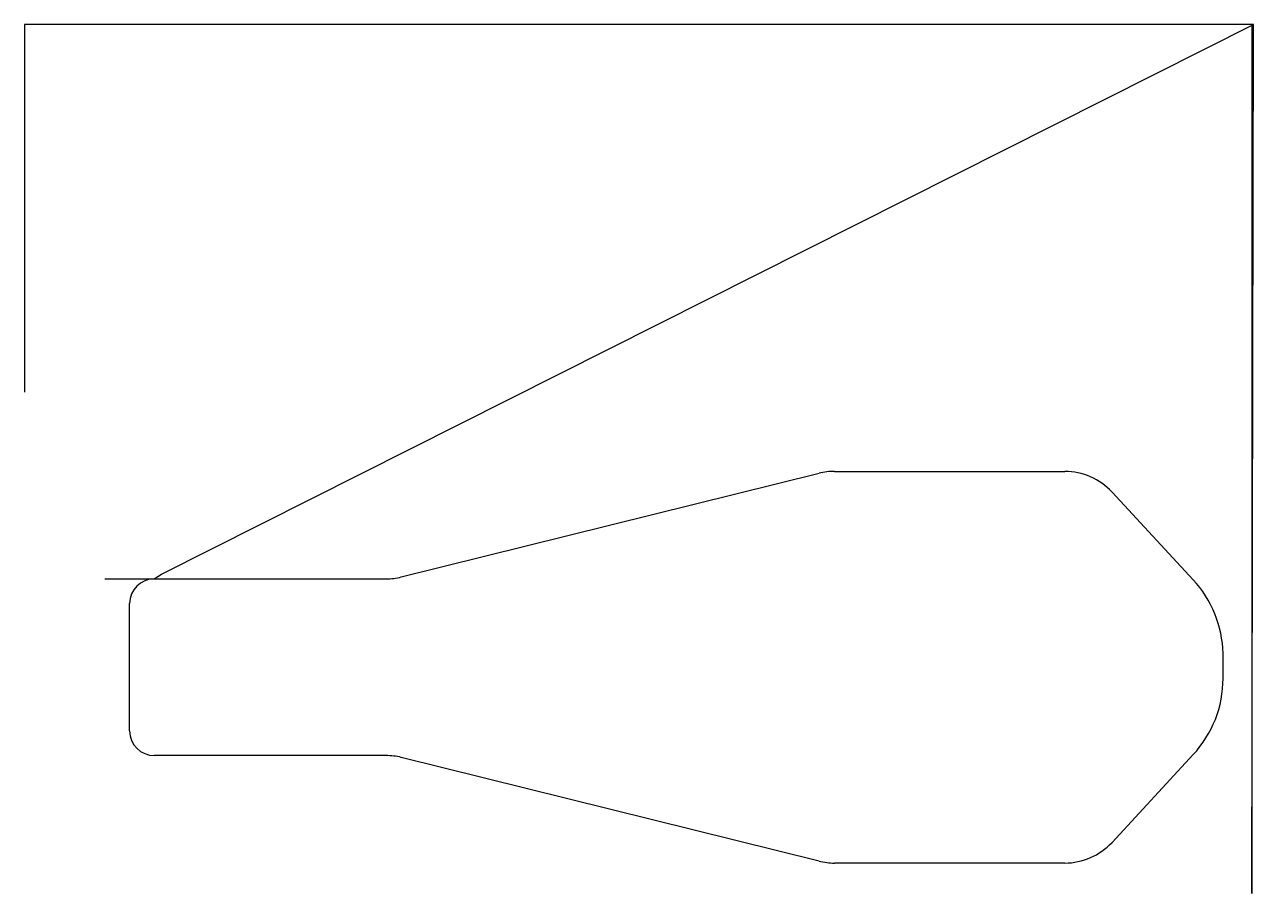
# Model space of a CAD drawing. Header units: metres. Extents: x 1015 to 1787, y 0 to 546.
import ezdxf

# ---------------------------------------------------------------- set-up
doc = ezdxf.new("R2010")
doc.units = ezdxf.units.M

msp = doc.modelspace()

# ---------------------------------------------------------------- linework, layer by layer
at = {"layer": 'TOOL_0'}
for p, q in [((1786.269, 545.667), (1015.181, 545.667)), ((1015.181, 545.667), (1015.181, 315.903)), ((1101.272, 200.573), (1787.269, 545.667)), ((1787.269, 545.667), (1786.269, 545.667)), ((1786.269, 545.667), (1786.269, 0)), ((1786.269, 0), (1787.269, 545.667)), ((1787.269, 545.667), (1786.269, 545.667)), ((1015.181, 315.903), (1015.181, 314.903)), ((1251.828, 198.744), (1514.338, 263.889)), ((1524.093, 265.081), (1668.702, 265.081)), ((1698.418, 252.098), (1749.431, 197.009)), ((1065.705, 197.581), (1096.703, 197.581)), ((1096.703, 197.581), (1242.314, 197.581)), ((1096.704, 197.581), (1101.272, 200.573)), ((1081.204, 102.081), (1081.204, 182.081)), ((1242.315, 86.581), (1096.704, 86.581)), ((1514.338, 20.273), (1251.829, 85.418)), ((1749.431, 87.153), (1698.418, 32.064)), ((1668.702, 19.081), (1524.093, 19.081))]:
    msp.add_line(p, q, dxfattribs=at)
for centre, radius, start, end in [((1524.093, 224.581), 40.5, 90, 103.937426), ((1668.679, 224.529), 40.552, 42.831499, 89.967503), ((1096.704, 182.081), 15.5, 90, 180), ((1242.314, 237.081), 39.5, 270, 283.937386), ((1697.634, 149.08), 70.57, 1.359251, 42.778824), ((1095.656, 142.081), 672.584, 359.401376, 0.738852), ((1697.703, 135.054), 70.5, 317.199793, 0), ((1096.704, 102.081), 15.5, 180, 270), ((1242.315, 47.081), 39.5, 76.062614, 90), ((1668.679, 59.633), 40.552, 270.032497, 317.168501), ((1524.093, 59.581), 40.5, 256.062574, 270)]:
    msp.add_arc(centre, radius, start, end, dxfattribs=at)

doc.saveas('drawing.dxf')
